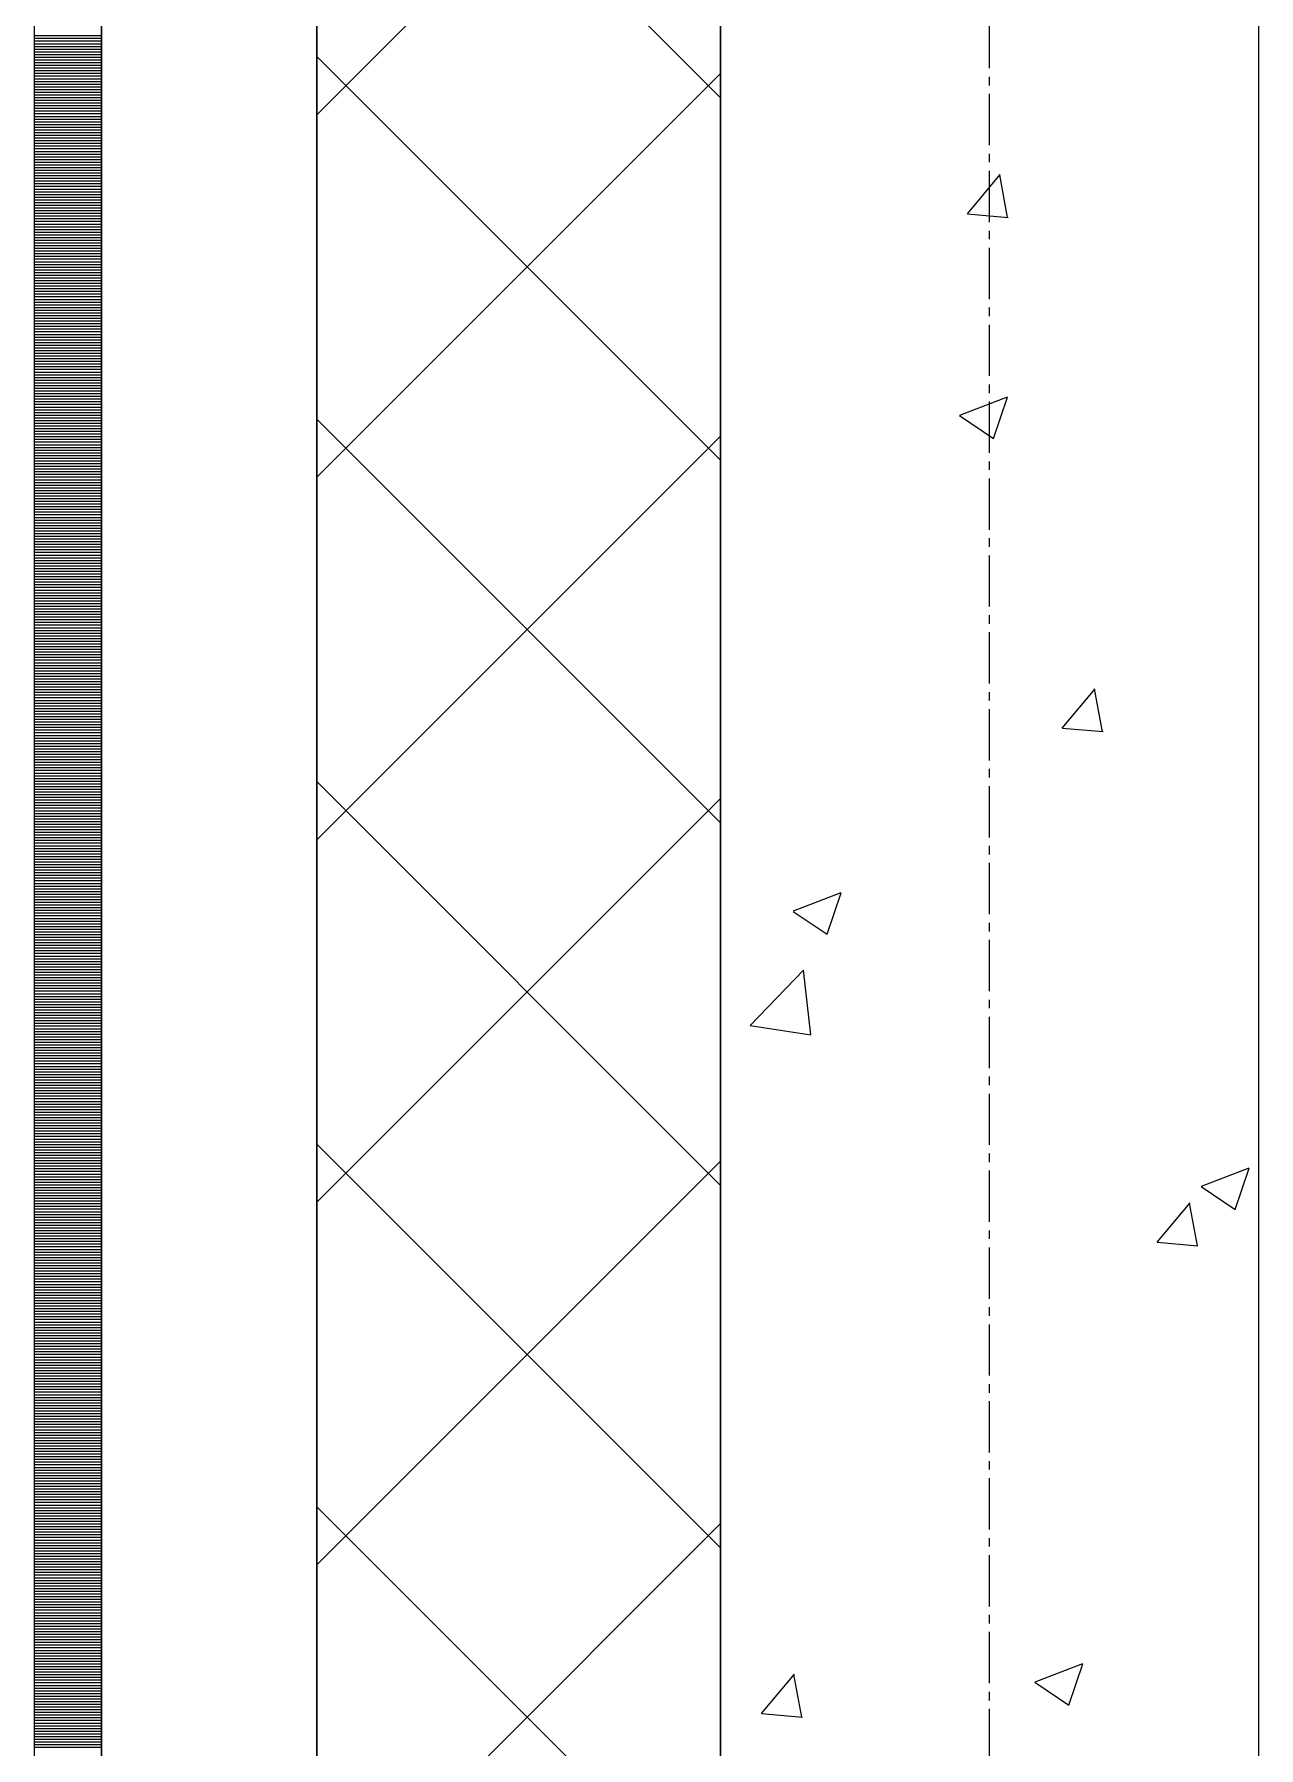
# Model space of a CAD drawing. Header units: millimetres. Extents: x -231292 to 573618, y -153144 to 564035.
# Drawn here: x 8548 to 9003, y 205790 to 206427 of the extents above; entities that cross this region are included whole.
import ezdxf

# ---------------------------------------------------------------- set-up
doc = ezdxf.new("R2010")
doc.units = ezdxf.units.MM
doc.linetypes.add('CENTER2', pattern=[28.575, 19.05, -3.175, 3.175, -3.175])
doc.layers.get('0').update_dxf_attribs({"color": 250})
for name, color, linetype, lineweight in [('АР_Стены ПЕНОблок', 250, 'Continuous', 20), ('АР_Тонкая', 250, 'Continuous', 5), ('АР_Утеплитель', 250, 'Continuous', 0), ('АР_Штриховка', 250, 'Continuous', 0), ('РД_Оси_100', 250, 'Continuous', 0)]:
    doc.layers.add(name, color=color, linetype=linetype, lineweight=lineweight)

# ---------------------------------------------------------------- blocks, each defined once
blk = doc.blocks.new('оси_рен')
at = {"layer": 'РД_Оси_100', "color": 251, "linetype": 'CENTER2', "true_color": 0x636466}
blk.add_line((1195652.916, 135558.25), (1195652.916, 223268.25), dxfattribs=at)

msp = doc.modelspace()

# ---------------------------------------------------------------- linework, layer by layer
at = {"layer": 'АР_Стены ПЕНОблок', "color": 18, "linetype": 'Continuous', "lineweight": 25, "true_color": 0x000000}
for p, q in [((8803.243, 263866.253), (8803.243, 187666.253)), ((9003.243, 187666.253), (9003.243, 263866.253))]:
    msp.add_line(p, q, dxfattribs=at)
at = {"layer": 'АР_Тонкая', "color": 18, "linetype": 'Continuous', "lineweight": 25, "true_color": 0x000000}
for p, q in [((8548.243, 263866.253), (8548.243, 187666.253)), ((8573.243, 263866.253), (8573.243, 187666.253)), ((8573.243, 187666.253), (8573.243, 263866.253)), ((8653.243, 187666.253), (8653.243, 263866.253))]:
    msp.add_line(p, q, dxfattribs=at)
at = {"layer": 'АР_Утеплитель', "color": 18, "linetype": 'Continuous', "lineweight": 25, "true_color": 0x000000}
for p, q in [((8653.243, 263866.253), (8653.243, 187666.253)), ((8803.243, 187666.253), (8803.243, 263866.253))]:
    msp.add_line(p, q, dxfattribs=at)
at = {"layer": 'АР_Штриховка', "color": 18, "linetype": 'Continuous', "lineweight": 25, "true_color": 0x000000}
for p, q in [((8803.243, 206402.899), (8653.243, 206552.899)), ((8653.243, 206396.612), (8803.243, 206546.612)), ((8548.243, 206426.002), (8573.243, 206426.002)), ((8548.243, 206425.002), (8573.243, 206425.002)), ((8548.243, 206424.002), (8573.243, 206424.002)), ((8548.243, 206423.002), (8573.243, 206423.002)), ((8548.243, 206422.002), (8573.243, 206422.002)), ((8548.243, 206421.002), (8573.243, 206421.002)), ((8548.243, 206420.002), (8573.243, 206420.002)), ((8548.243, 206419.002), (8573.243, 206419.002)), ((8548.243, 206418.002), (8573.243, 206418.002)), ((8548.243, 206417.002), (8573.243, 206417.002)), ((8548.243, 206416.002), (8573.243, 206416.002)), ((8548.243, 206415.002), (8573.243, 206415.002)), ((8548.243, 206414.002), (8573.243, 206414.002)), ((8803.243, 206268.195), (8653.243, 206418.195)), ((8548.243, 206413.002), (8573.243, 206413.002)), ((8548.243, 206412.002), (8573.243, 206412.002)), ((8548.243, 206411.002), (8573.243, 206411.002)), ((8548.243, 206410.002), (8573.243, 206410.002)), ((8548.243, 206409.002), (8573.243, 206409.002)), ((8548.243, 206408.002), (8573.243, 206408.002)), ((8653.243, 206261.908), (8803.243, 206411.908)), ((8548.243, 206407.002), (8573.243, 206407.002)), ((8548.243, 206406.002), (8573.243, 206406.002)), ((8548.243, 206405.002), (8573.243, 206405.002)), ((8548.243, 206404.002), (8573.243, 206404.002)), ((8548.243, 206403.002), (8573.243, 206403.002)), ((8548.243, 206402.002), (8573.243, 206402.002)), ((8548.243, 206401.002), (8573.243, 206401.002)), ((8548.243, 206400.002), (8573.243, 206400.002)), ((8548.243, 206399.002), (8573.243, 206399.002)), ((8548.243, 206398.002), (8573.243, 206398.002)), ((8548.243, 206397.002), (8573.243, 206397.002)), ((8548.243, 206396.002), (8573.243, 206396.002)), ((8548.243, 206395.002), (8573.243, 206395.002)), ((8548.243, 206394.002), (8573.243, 206394.002)), ((8548.243, 206393.002), (8573.243, 206393.002)), ((8548.243, 206392.002), (8573.243, 206392.002)), ((8548.243, 206391.002), (8573.243, 206391.002)), ((8548.243, 206390.002), (8573.243, 206390.002)), ((8548.243, 206389.002), (8573.243, 206389.002)), ((8548.243, 206388.002), (8573.243, 206388.002)), ((8548.243, 206387.002), (8573.243, 206387.002)), ((8548.243, 206386.002), (8573.243, 206386.002)), ((8548.243, 206385.002), (8573.243, 206385.002)), ((8548.243, 206384.002), (8573.243, 206384.002)), ((8548.243, 206383.002), (8573.243, 206383.002)), ((8548.243, 206382.002), (8573.243, 206382.002)), ((8548.243, 206381.002), (8573.243, 206381.002)), ((8548.243, 206380.002), (8573.243, 206380.002)), ((8548.243, 206379.002), (8573.243, 206379.002)), ((8548.243, 206378.002), (8573.243, 206378.002)), ((8548.243, 206377.002), (8573.243, 206377.002)), ((8548.243, 206376.002), (8573.243, 206376.002)), ((8548.243, 206375.002), (8573.243, 206375.002)), ((8548.243, 206374.002), (8573.243, 206374.002)), ((8548.243, 206373.002), (8573.243, 206373.002)), ((8548.243, 206372.002), (8573.243, 206372.002)), ((8548.243, 206371.002), (8573.243, 206371.002)), ((8548.243, 206370.002), (8573.243, 206370.002)), ((8548.243, 206369.002), (8573.243, 206369.002)), ((8894.971, 206359.773), (8907.216, 206374.366)), ((8909.944, 206358.396), (8907.007, 206374.318)), ((8548.243, 206368.002), (8573.243, 206368.002)), ((8548.243, 206367.002), (8573.243, 206367.002)), ((8548.243, 206366.002), (8573.243, 206366.002)), ((8548.243, 206365.002), (8573.243, 206365.002)), ((8548.243, 206364.002), (8573.243, 206364.002)), ((8548.243, 206363.002), (8573.243, 206363.002)), ((8548.243, 206362.002), (8573.243, 206362.002)), ((8548.243, 206361.002), (8573.243, 206361.002)), ((8548.243, 206360.002), (8573.243, 206360.002)), ((8548.243, 206359.002), (8573.243, 206359.002)), ((8548.243, 206358.002), (8573.243, 206358.002)), ((8548.243, 206357.002), (8573.243, 206357.002)), ((8894.97, 206359.763), (8910.152, 206358.435)), ((8548.243, 206356.002), (8573.243, 206356.002)), ((8548.243, 206355.002), (8573.243, 206355.002)), ((8548.243, 206354.002), (8573.243, 206354.002)), ((8548.243, 206353.002), (8573.243, 206353.002)), ((8548.243, 206352.002), (8573.243, 206352.002)), ((8548.243, 206351.002), (8573.243, 206351.002)), ((8548.243, 206350.002), (8573.243, 206350.002)), ((8548.243, 206349.002), (8573.243, 206349.002)), ((8548.243, 206348.002), (8573.243, 206348.002)), ((8548.243, 206347.002), (8573.243, 206347.002)), ((8548.243, 206346.002), (8573.243, 206346.002)), ((8548.243, 206345.002), (8573.243, 206345.002)), ((8548.243, 206344.002), (8573.243, 206344.002)), ((8548.243, 206343.002), (8573.243, 206343.002)), ((8548.243, 206342.002), (8573.243, 206342.002)), ((8548.243, 206341.002), (8573.243, 206341.002)), ((8548.243, 206340.002), (8573.243, 206340.002)), ((8548.243, 206339.002), (8573.243, 206339.002)), ((8548.243, 206338.002), (8573.243, 206338.002)), ((8548.243, 206337.002), (8573.243, 206337.002)), ((8548.243, 206336.002), (8573.243, 206336.002)), ((8548.243, 206335.002), (8573.243, 206335.002)), ((8548.243, 206334.002), (8573.243, 206334.002)), ((8548.243, 206333.002), (8573.243, 206333.002)), ((8548.243, 206332.002), (8573.243, 206332.002)), ((8548.243, 206331.002), (8573.243, 206331.002)), ((8548.243, 206330.002), (8573.243, 206330.002)), ((8548.243, 206329.002), (8573.243, 206329.002)), ((8548.243, 206328.002), (8573.243, 206328.002)), ((8548.243, 206327.002), (8573.243, 206327.002)), ((8548.243, 206326.002), (8573.243, 206326.002)), ((8548.243, 206325.002), (8573.243, 206325.002)), ((8548.243, 206324.002), (8573.243, 206324.002)), ((8548.243, 206323.002), (8573.243, 206323.002)), ((8548.243, 206322.002), (8573.243, 206322.002)), ((8548.243, 206321.002), (8573.243, 206321.002)), ((8548.243, 206320.002), (8573.243, 206320.002)), ((8548.243, 206319.002), (8573.243, 206319.002)), ((8548.243, 206318.002), (8573.243, 206318.002)), ((8548.243, 206317.002), (8573.243, 206317.002)), ((8548.243, 206316.002), (8573.243, 206316.002)), ((8548.243, 206315.002), (8573.243, 206315.002)), ((8548.243, 206314.002), (8573.243, 206314.002)), ((8548.243, 206313.002), (8573.243, 206313.002)), ((8548.243, 206312.002), (8573.243, 206312.002)), ((8548.243, 206311.002), (8573.243, 206311.002)), ((8548.243, 206310.002), (8573.243, 206310.002)), ((8548.243, 206309.002), (8573.243, 206309.002)), ((8548.243, 206308.002), (8573.243, 206308.002)), ((8548.243, 206307.002), (8573.243, 206307.002)), ((8548.243, 206306.002), (8573.243, 206306.002)), ((8548.243, 206305.002), (8573.243, 206305.002)), ((8548.243, 206304.002), (8573.243, 206304.002)), ((8548.243, 206303.002), (8573.243, 206303.002)), ((8548.243, 206302.002), (8573.243, 206302.002)), ((8548.243, 206301.002), (8573.243, 206301.002)), ((8548.243, 206300.002), (8573.243, 206300.002)), ((8548.243, 206299.002), (8573.243, 206299.002)), ((8548.243, 206298.002), (8573.243, 206298.002)), ((8548.243, 206297.002), (8573.243, 206297.002)), ((8548.243, 206296.002), (8573.243, 206296.002)), ((8548.243, 206295.002), (8573.243, 206295.002)), ((8548.243, 206294.002), (8573.243, 206294.002)), ((8548.243, 206293.002), (8573.243, 206293.002)), ((8548.243, 206292.002), (8573.243, 206292.002)), ((8548.243, 206291.002), (8573.243, 206291.002)), ((8548.243, 206290.002), (8573.243, 206290.002)), ((8548.243, 206289.002), (8573.243, 206289.002)), ((8548.243, 206288.002), (8573.243, 206288.002)), ((8548.243, 206287.002), (8573.243, 206287.002)), ((8892.146, 206284.98), (8909.931, 206291.807)), ((8904.702, 206276.268), (8909.852, 206291.617)), ((8548.243, 206286.002), (8573.243, 206286.002)), ((8548.243, 206285.002), (8573.243, 206285.002)), ((8548.243, 206284.002), (8573.243, 206284.002)), ((8548.243, 206283.002), (8573.243, 206283.002)), ((8548.243, 206282.002), (8573.243, 206282.002)), ((8548.243, 206281.002), (8573.243, 206281.002)), ((8548.243, 206280.002), (8573.243, 206280.002)), ((8803.243, 206133.491), (8653.243, 206283.491)), ((8892.061, 206284.791), (8904.695, 206276.269)), ((8548.243, 206279.002), (8573.243, 206279.002)), ((8548.243, 206278.002), (8573.243, 206278.002)), ((8548.243, 206277.002), (8573.243, 206277.002)), ((8548.243, 206276.002), (8573.243, 206276.002)), ((8548.243, 206275.002), (8573.243, 206275.002)), ((8548.243, 206274.002), (8573.243, 206274.002)), ((8653.243, 206127.204), (8803.243, 206277.204)), ((8548.243, 206273.002), (8573.243, 206273.002)), ((8548.243, 206272.002), (8573.243, 206272.002)), ((8548.243, 206271.002), (8573.243, 206271.002)), ((8548.243, 206270.002), (8573.243, 206270.002)), ((8548.243, 206269.002), (8573.243, 206269.002)), ((8548.243, 206268.002), (8573.243, 206268.002)), ((8548.243, 206267.002), (8573.243, 206267.002)), ((8548.243, 206266.002), (8573.243, 206266.002)), ((8548.243, 206265.002), (8573.243, 206265.002)), ((8548.243, 206264.002), (8573.243, 206264.002)), ((8548.243, 206263.002), (8573.243, 206263.002)), ((8548.243, 206262.002), (8573.243, 206262.002)), ((8548.243, 206261.002), (8573.243, 206261.002)), ((8548.243, 206260.002), (8573.243, 206260.002)), ((8548.243, 206259.002), (8573.243, 206259.002)), ((8548.243, 206258.002), (8573.243, 206258.002)), ((8548.243, 206257.002), (8573.243, 206257.002)), ((8548.243, 206256.002), (8573.243, 206256.002)), ((8548.243, 206255.002), (8573.243, 206255.002)), ((8548.243, 206254.002), (8573.243, 206254.002)), ((8548.243, 206253.002), (8573.243, 206253.002)), ((8548.243, 206252.002), (8573.243, 206252.002)), ((8548.243, 206251.002), (8573.243, 206251.002)), ((8548.243, 206250.002), (8573.243, 206250.002)), ((8548.243, 206249.002), (8573.243, 206249.002)), ((8548.243, 206248.002), (8573.243, 206248.002)), ((8548.243, 206247.002), (8573.243, 206247.002)), ((8548.243, 206246.002), (8573.243, 206246.002)), ((8548.243, 206245.002), (8573.243, 206245.002)), ((8548.243, 206244.002), (8573.243, 206244.002)), ((8548.243, 206243.002), (8573.243, 206243.002)), ((8548.243, 206242.002), (8573.243, 206242.002)), ((8548.243, 206241.002), (8573.243, 206241.002)), ((8548.243, 206240.002), (8573.243, 206240.002)), ((8548.243, 206239.002), (8573.243, 206239.002)), ((8548.243, 206238.002), (8573.243, 206238.002)), ((8548.243, 206237.002), (8573.243, 206237.002)), ((8548.243, 206236.002), (8573.243, 206236.002)), ((8548.243, 206235.002), (8573.243, 206235.002)), ((8548.243, 206234.002), (8573.243, 206234.002)), ((8548.243, 206233.002), (8573.243, 206233.002)), ((8548.243, 206232.002), (8573.243, 206232.002)), ((8548.243, 206231.002), (8573.243, 206231.002)), ((8548.243, 206230.002), (8573.243, 206230.002)), ((8548.243, 206229.002), (8573.243, 206229.002)), ((8548.243, 206228.002), (8573.243, 206228.002)), ((8548.243, 206227.002), (8573.243, 206227.002)), ((8548.243, 206226.002), (8573.243, 206226.002)), ((8548.243, 206225.002), (8573.243, 206225.002)), ((8548.243, 206224.002), (8573.243, 206224.002)), ((8548.243, 206223.002), (8573.243, 206223.002)), ((8548.243, 206222.002), (8573.243, 206222.002)), ((8548.243, 206221.002), (8573.243, 206221.002)), ((8548.243, 206220.002), (8573.243, 206220.002)), ((8548.243, 206219.002), (8573.243, 206219.002)), ((8548.243, 206218.002), (8573.243, 206218.002)), ((8548.243, 206217.002), (8573.243, 206217.002)), ((8548.243, 206216.002), (8573.243, 206216.002)), ((8548.243, 206215.002), (8573.243, 206215.002)), ((8548.243, 206214.002), (8573.243, 206214.002)), ((8548.243, 206213.002), (8573.243, 206213.002)), ((8548.243, 206212.002), (8573.243, 206212.002)), ((8548.243, 206211.002), (8573.243, 206211.002)), ((8548.243, 206210.002), (8573.243, 206210.002)), ((8548.243, 206209.002), (8573.243, 206209.002)), ((8548.243, 206208.002), (8573.243, 206208.002)), ((8548.243, 206207.002), (8573.243, 206207.002)), ((8548.243, 206206.002), (8573.243, 206206.002)), ((8548.243, 206205.002), (8573.243, 206205.002)), ((8548.243, 206204.002), (8573.243, 206204.002)), ((8548.243, 206203.002), (8573.243, 206203.002)), ((8548.243, 206202.002), (8573.243, 206202.002)), ((8548.243, 206201.002), (8573.243, 206201.002)), ((8548.243, 206200.002), (8573.243, 206200.002)), ((8548.243, 206199.002), (8573.243, 206199.002)), ((8548.243, 206198.002), (8573.243, 206198.002)), ((8548.243, 206197.002), (8573.243, 206197.002)), ((8548.243, 206196.002), (8573.243, 206196.002)), ((8548.243, 206195.002), (8573.243, 206195.002)), ((8548.243, 206194.002), (8573.243, 206194.002)), ((8548.243, 206193.002), (8573.243, 206193.002)), ((8548.243, 206192.002), (8573.243, 206192.002)), ((8548.243, 206191.002), (8573.243, 206191.002)), ((8548.243, 206190.002), (8573.243, 206190.002)), ((8548.243, 206189.002), (8573.243, 206189.002)), ((8548.243, 206188.002), (8573.243, 206188.002)), ((8548.243, 206187.002), (8573.243, 206187.002)), ((8548.243, 206186.002), (8573.243, 206186.002)), ((8548.243, 206185.002), (8573.243, 206185.002)), ((8548.243, 206184.002), (8573.243, 206184.002)), ((8548.243, 206183.002), (8573.243, 206183.002)), ((8548.243, 206182.002), (8573.243, 206182.002)), ((8548.243, 206181.002), (8573.243, 206181.002)), ((8548.243, 206180.002), (8573.243, 206180.002)), ((8548.243, 206179.002), (8573.243, 206179.002)), ((8548.243, 206178.002), (8573.243, 206178.002)), ((8930.214, 206168.716), (8942.46, 206183.309)), ((8945.187, 206167.339), (8942.25, 206183.261)), ((8548.243, 206177.002), (8573.243, 206177.002)), ((8548.243, 206176.002), (8573.243, 206176.002)), ((8548.243, 206175.002), (8573.243, 206175.002)), ((8548.243, 206174.002), (8573.243, 206174.002)), ((8548.243, 206173.002), (8573.243, 206173.002)), ((8548.243, 206172.002), (8573.243, 206172.002)), ((8548.243, 206171.002), (8573.243, 206171.002)), ((8548.243, 206170.002), (8573.243, 206170.002)), ((8548.243, 206169.002), (8573.243, 206169.002)), ((8548.243, 206168.002), (8573.243, 206168.002)), ((8548.243, 206167.002), (8573.243, 206167.002)), ((8548.243, 206166.002), (8573.243, 206166.002)), ((8930.214, 206168.706), (8945.396, 206167.378)), ((8548.243, 206165.002), (8573.243, 206165.002)), ((8548.243, 206164.002), (8573.243, 206164.002)), ((8548.243, 206163.002), (8573.243, 206163.002)), ((8548.243, 206162.002), (8573.243, 206162.002)), ((8548.243, 206161.002), (8573.243, 206161.002)), ((8548.243, 206160.002), (8573.243, 206160.002)), ((8548.243, 206159.002), (8573.243, 206159.002)), ((8548.243, 206158.002), (8573.243, 206158.002)), ((8548.243, 206157.002), (8573.243, 206157.002)), ((8548.243, 206156.002), (8573.243, 206156.002)), ((8548.243, 206155.002), (8573.243, 206155.002)), ((8548.243, 206154.002), (8573.243, 206154.002)), ((8548.243, 206153.002), (8573.243, 206153.002)), ((8548.243, 206152.002), (8573.243, 206152.002)), ((8548.243, 206151.002), (8573.243, 206151.002)), ((8548.243, 206150.002), (8573.243, 206150.002)), ((8548.243, 206149.002), (8573.243, 206149.002)), ((8548.243, 206148.002), (8573.243, 206148.002)), ((8548.243, 206147.002), (8573.243, 206147.002)), ((8548.243, 206146.002), (8573.243, 206146.002)), ((8803.243, 205998.787), (8653.243, 206148.787)), ((8548.243, 206145.002), (8573.243, 206145.002)), ((8548.243, 206144.002), (8573.243, 206144.002)), ((8548.243, 206143.002), (8573.243, 206143.002)), ((8548.243, 206142.002), (8573.243, 206142.002)), ((8548.243, 206141.002), (8573.243, 206141.002)), ((8548.243, 206140.002), (8573.243, 206140.002)), ((8653.243, 205992.5), (8803.243, 206142.5)), ((8548.243, 206139.002), (8573.243, 206139.002)), ((8548.243, 206138.002), (8573.243, 206138.002)), ((8548.243, 206137.002), (8573.243, 206137.002)), ((8548.243, 206136.002), (8573.243, 206136.002)), ((8548.243, 206135.002), (8573.243, 206135.002)), ((8548.243, 206134.002), (8573.243, 206134.002)), ((8548.243, 206133.002), (8573.243, 206133.002)), ((8548.243, 206132.002), (8573.243, 206132.002)), ((8548.243, 206131.002), (8573.243, 206131.002)), ((8548.243, 206130.002), (8573.243, 206130.002)), ((8548.243, 206129.002), (8573.243, 206129.002)), ((8548.243, 206128.002), (8573.243, 206128.002)), ((8548.243, 206127.002), (8573.243, 206127.002)), ((8548.243, 206126.002), (8573.243, 206126.002)), ((8548.243, 206125.002), (8573.243, 206125.002)), ((8548.243, 206124.002), (8573.243, 206124.002)), ((8548.243, 206123.002), (8573.243, 206123.002)), ((8548.243, 206122.002), (8573.243, 206122.002)), ((8548.243, 206121.002), (8573.243, 206121.002)), ((8548.243, 206120.002), (8573.243, 206120.002)), ((8548.243, 206119.002), (8573.243, 206119.002)), ((8548.243, 206118.002), (8573.243, 206118.002)), ((8548.243, 206117.002), (8573.243, 206117.002)), ((8548.243, 206116.002), (8573.243, 206116.002)), ((8548.243, 206115.002), (8573.243, 206115.002)), ((8548.243, 206114.002), (8573.243, 206114.002)), ((8548.243, 206113.002), (8573.243, 206113.002)), ((8548.243, 206112.002), (8573.243, 206112.002)), ((8548.243, 206111.002), (8573.243, 206111.002)), ((8548.243, 206110.002), (8573.243, 206110.002)), ((8548.243, 206109.002), (8573.243, 206109.002)), ((8548.243, 206108.002), (8573.243, 206108.002)), ((8548.243, 206107.002), (8573.243, 206107.002)), ((8548.243, 206106.002), (8573.243, 206106.002)), ((8548.243, 206105.002), (8573.243, 206105.002)), ((8548.243, 206104.002), (8573.243, 206104.002)), ((8548.243, 206103.002), (8573.243, 206103.002)), ((8548.243, 206102.002), (8573.243, 206102.002)), ((8830.344, 206100.792), (8848.129, 206107.619)), ((8842.9, 206092.08), (8848.05, 206107.429)), ((8548.243, 206101.002), (8573.243, 206101.002)), ((8548.243, 206100.002), (8573.243, 206100.002)), ((8548.243, 206099.002), (8573.243, 206099.002)), ((8548.243, 206098.002), (8573.243, 206098.002)), ((8548.243, 206097.002), (8573.243, 206097.002)), ((8548.243, 206096.002), (8573.243, 206096.002)), ((8830.259, 206100.603), (8842.893, 206092.081)), ((8548.243, 206095.002), (8573.243, 206095.002)), ((8548.243, 206094.002), (8573.243, 206094.002)), ((8548.243, 206093.002), (8573.243, 206093.002)), ((8548.243, 206092.002), (8573.243, 206092.002)), ((8548.243, 206091.002), (8573.243, 206091.002)), ((8548.243, 206090.002), (8573.243, 206090.002)), ((8548.243, 206089.002), (8573.243, 206089.002)), ((8548.243, 206088.002), (8573.243, 206088.002)), ((8548.243, 206087.002), (8573.243, 206087.002)), ((8548.243, 206086.002), (8573.243, 206086.002)), ((8548.243, 206085.002), (8573.243, 206085.002)), ((8548.243, 206084.002), (8573.243, 206084.002)), ((8548.243, 206083.002), (8573.243, 206083.002)), ((8548.243, 206082.002), (8573.243, 206082.002)), ((8548.243, 206081.002), (8573.243, 206081.002)), ((8548.243, 206080.002), (8573.243, 206080.002)), ((8548.243, 206079.002), (8573.243, 206079.002)), ((8548.243, 206078.002), (8573.243, 206078.002)), ((8548.243, 206077.002), (8573.243, 206077.002)), ((8548.243, 206076.002), (8573.243, 206076.002)), ((8814.302, 206058.169), (8834.085, 206078.788)), ((8836.856, 206054.661), (8834.05, 206078.784)), ((8548.243, 206075.002), (8573.243, 206075.002)), ((8548.243, 206074.002), (8573.243, 206074.002)), ((8548.243, 206073.002), (8573.243, 206073.002)), ((8548.243, 206072.002), (8573.243, 206072.002)), ((8548.243, 206071.002), (8573.243, 206071.002)), ((8548.243, 206070.002), (8573.243, 206070.002)), ((8548.243, 206069.002), (8573.243, 206069.002)), ((8548.243, 206068.002), (8573.243, 206068.002)), ((8548.243, 206067.002), (8573.243, 206067.002)), ((8548.243, 206066.002), (8573.243, 206066.002)), ((8548.243, 206065.002), (8573.243, 206065.002)), ((8548.243, 206064.002), (8573.243, 206064.002)), ((8548.243, 206063.002), (8573.243, 206063.002)), ((8548.243, 206062.002), (8573.243, 206062.002)), ((8548.243, 206061.002), (8573.243, 206061.002)), ((8548.243, 206060.002), (8573.243, 206060.002)), ((8548.243, 206059.002), (8573.243, 206059.002)), ((8548.243, 206058.002), (8573.243, 206058.002)), ((8548.243, 206057.002), (8573.243, 206057.002)), ((8814.276, 206058.224), (8836.866, 206054.72)), ((8548.243, 206056.002), (8573.243, 206056.002)), ((8548.243, 206055.002), (8573.243, 206055.002)), ((8548.243, 206054.002), (8573.243, 206054.002)), ((8548.243, 206053.002), (8573.243, 206053.002)), ((8548.243, 206052.002), (8573.243, 206052.002)), ((8548.243, 206051.002), (8573.243, 206051.002)), ((8548.243, 206050.002), (8573.243, 206050.002)), ((8548.243, 206049.002), (8573.243, 206049.002)), ((8548.243, 206048.002), (8573.243, 206048.002)), ((8548.243, 206047.002), (8573.243, 206047.002)), ((8548.243, 206046.002), (8573.243, 206046.002)), ((8548.243, 206045.002), (8573.243, 206045.002)), ((8548.243, 206044.002), (8573.243, 206044.002)), ((8548.243, 206043.002), (8573.243, 206043.002)), ((8548.243, 206042.002), (8573.243, 206042.002)), ((8548.243, 206041.002), (8573.243, 206041.002)), ((8548.243, 206040.002), (8573.243, 206040.002)), ((8548.243, 206039.002), (8573.243, 206039.002)), ((8548.243, 206038.002), (8573.243, 206038.002)), ((8548.243, 206037.002), (8573.243, 206037.002)), ((8548.243, 206036.002), (8573.243, 206036.002)), ((8548.243, 206035.002), (8573.243, 206035.002)), ((8548.243, 206034.002), (8573.243, 206034.002)), ((8548.243, 206033.002), (8573.243, 206033.002)), ((8548.243, 206032.002), (8573.243, 206032.002)), ((8548.243, 206031.002), (8573.243, 206031.002)), ((8548.243, 206030.002), (8573.243, 206030.002)), ((8548.243, 206029.002), (8573.243, 206029.002)), ((8548.243, 206028.002), (8573.243, 206028.002)), ((8548.243, 206027.002), (8573.243, 206027.002)), ((8548.243, 206026.002), (8573.243, 206026.002)), ((8548.243, 206025.002), (8573.243, 206025.002)), ((8548.243, 206024.002), (8573.243, 206024.002)), ((8548.243, 206023.002), (8573.243, 206023.002)), ((8548.243, 206022.002), (8573.243, 206022.002)), ((8548.243, 206021.002), (8573.243, 206021.002)), ((8548.243, 206020.002), (8573.243, 206020.002)), ((8548.243, 206019.002), (8573.243, 206019.002)), ((8548.243, 206018.002), (8573.243, 206018.002)), ((8548.243, 206017.002), (8573.243, 206017.002)), ((8548.243, 206016.002), (8573.243, 206016.002)), ((8548.243, 206015.002), (8573.243, 206015.002)), ((8548.243, 206014.002), (8573.243, 206014.002)), ((8548.243, 206013.002), (8573.243, 206013.002)), ((8803.243, 205864.083), (8653.243, 206014.083)), ((8548.243, 206012.002), (8573.243, 206012.002)), ((8548.243, 206011.002), (8573.243, 206011.002)), ((8548.243, 206010.002), (8573.243, 206010.002)), ((8548.243, 206009.002), (8573.243, 206009.002)), ((8548.243, 206008.002), (8573.243, 206008.002)), ((8548.243, 206007.002), (8573.243, 206007.002)), ((8548.243, 206006.002), (8573.243, 206006.002)), ((8653.243, 205857.796), (8803.243, 206007.796)), ((8548.243, 206005.002), (8573.243, 206005.002)), ((8548.243, 206004.002), (8573.243, 206004.002)), ((8548.243, 206003.002), (8573.243, 206003.002)), ((8548.243, 206002.002), (8573.243, 206002.002)), ((8548.243, 206001.002), (8573.243, 206001.002)), ((8548.243, 206000.002), (8573.243, 206000.002)), ((8981.959, 205998.527), (8999.743, 206005.354)), ((8994.514, 205989.815), (8999.664, 206005.164)), ((8548.243, 205999.002), (8573.243, 205999.002)), ((8548.243, 205998.002), (8573.243, 205998.002)), ((8548.243, 205997.002), (8573.243, 205997.002)), ((8548.243, 205996.002), (8573.243, 205996.002)), ((8548.243, 205995.002), (8573.243, 205995.002)), ((8548.243, 205994.002), (8573.243, 205994.002)), ((8981.873, 205998.338), (8994.508, 205989.816)), ((8548.243, 205993.002), (8573.243, 205993.002)), ((8548.243, 205992.002), (8573.243, 205992.002)), ((8548.243, 205991.002), (8573.243, 205991.002)), ((8548.243, 205990.002), (8573.243, 205990.002)), ((8548.243, 205989.002), (8573.243, 205989.002)), ((8548.243, 205988.002), (8573.243, 205988.002)), ((8548.243, 205987.002), (8573.243, 205987.002)), ((8965.458, 205977.659), (8977.703, 205992.252)), ((8980.43, 205976.282), (8977.493, 205992.204)), ((8548.243, 205986.002), (8573.243, 205986.002)), ((8548.243, 205985.002), (8573.243, 205985.002)), ((8548.243, 205984.002), (8573.243, 205984.002)), ((8548.243, 205983.002), (8573.243, 205983.002)), ((8548.243, 205982.002), (8573.243, 205982.002)), ((8548.243, 205981.002), (8573.243, 205981.002)), ((8548.243, 205980.002), (8573.243, 205980.002)), ((8548.243, 205979.002), (8573.243, 205979.002)), ((8548.243, 205978.002), (8573.243, 205978.002)), ((8548.243, 205977.002), (8573.243, 205977.002)), ((8548.243, 205976.002), (8573.243, 205976.002)), ((8548.243, 205975.002), (8573.243, 205975.002)), ((8965.457, 205977.649), (8980.639, 205976.321)), ((8548.243, 205974.002), (8573.243, 205974.002)), ((8548.243, 205973.002), (8573.243, 205973.002)), ((8548.243, 205972.002), (8573.243, 205972.002)), ((8548.243, 205971.002), (8573.243, 205971.002)), ((8548.243, 205970.002), (8573.243, 205970.002)), ((8548.243, 205969.002), (8573.243, 205969.002)), ((8548.243, 205968.002), (8573.243, 205968.002)), ((8548.243, 205967.002), (8573.243, 205967.002)), ((8548.243, 205966.002), (8573.243, 205966.002)), ((8548.243, 205965.002), (8573.243, 205965.002)), ((8548.243, 205964.002), (8573.243, 205964.002)), ((8548.243, 205963.002), (8573.243, 205963.002)), ((8548.243, 205962.002), (8573.243, 205962.002)), ((8548.243, 205961.002), (8573.243, 205961.002)), ((8548.243, 205960.002), (8573.243, 205960.002)), ((8548.243, 205959.002), (8573.243, 205959.002)), ((8548.243, 205958.002), (8573.243, 205958.002)), ((8548.243, 205957.002), (8573.243, 205957.002)), ((8548.243, 205956.002), (8573.243, 205956.002)), ((8548.243, 205955.002), (8573.243, 205955.002)), ((8548.243, 205954.002), (8573.243, 205954.002)), ((8548.243, 205953.002), (8573.243, 205953.002)), ((8548.243, 205952.002), (8573.243, 205952.002)), ((8548.243, 205951.002), (8573.243, 205951.002)), ((8548.243, 205950.002), (8573.243, 205950.002)), ((8548.243, 205949.002), (8573.243, 205949.002)), ((8548.243, 205948.002), (8573.243, 205948.002)), ((8548.243, 205947.002), (8573.243, 205947.002)), ((8548.243, 205946.002), (8573.243, 205946.002)), ((8548.243, 205945.002), (8573.243, 205945.002)), ((8548.243, 205944.002), (8573.243, 205944.002)), ((8548.243, 205943.002), (8573.243, 205943.002)), ((8548.243, 205942.002), (8573.243, 205942.002)), ((8548.243, 205941.002), (8573.243, 205941.002)), ((8548.243, 205940.002), (8573.243, 205940.002)), ((8548.243, 205939.002), (8573.243, 205939.002)), ((8548.243, 205938.002), (8573.243, 205938.002)), ((8548.243, 205937.002), (8573.243, 205937.002)), ((8548.243, 205936.002), (8573.243, 205936.002)), ((8548.243, 205935.002), (8573.243, 205935.002)), ((8548.243, 205934.002), (8573.243, 205934.002)), ((8548.243, 205933.002), (8573.243, 205933.002)), ((8548.243, 205932.002), (8573.243, 205932.002)), ((8548.243, 205931.002), (8573.243, 205931.002)), ((8548.243, 205930.002), (8573.243, 205930.002)), ((8548.243, 205929.002), (8573.243, 205929.002)), ((8548.243, 205928.002), (8573.243, 205928.002)), ((8548.243, 205927.002), (8573.243, 205927.002)), ((8548.243, 205926.002), (8573.243, 205926.002)), ((8548.243, 205925.002), (8573.243, 205925.002)), ((8548.243, 205924.002), (8573.243, 205924.002)), ((8548.243, 205923.002), (8573.243, 205923.002)), ((8548.243, 205922.002), (8573.243, 205922.002)), ((8548.243, 205921.002), (8573.243, 205921.002)), ((8548.243, 205920.002), (8573.243, 205920.002)), ((8548.243, 205919.002), (8573.243, 205919.002)), ((8548.243, 205918.002), (8573.243, 205918.002)), ((8548.243, 205917.002), (8573.243, 205917.002)), ((8548.243, 205916.002), (8573.243, 205916.002)), ((8548.243, 205915.002), (8573.243, 205915.002)), ((8548.243, 205914.002), (8573.243, 205914.002)), ((8548.243, 205913.002), (8573.243, 205913.002)), ((8548.243, 205912.002), (8573.243, 205912.002)), ((8548.243, 205911.002), (8573.243, 205911.002)), ((8548.243, 205910.002), (8573.243, 205910.002)), ((8548.243, 205909.002), (8573.243, 205909.002)), ((8548.243, 205908.002), (8573.243, 205908.002)), ((8548.243, 205907.002), (8573.243, 205907.002)), ((8548.243, 205906.002), (8573.243, 205906.002)), ((8548.243, 205905.002), (8573.243, 205905.002)), ((8548.243, 205904.002), (8573.243, 205904.002)), ((8548.243, 205903.002), (8573.243, 205903.002)), ((8548.243, 205902.002), (8573.243, 205902.002)), ((8548.243, 205901.002), (8573.243, 205901.002)), ((8548.243, 205900.002), (8573.243, 205900.002)), ((8548.243, 205899.002), (8573.243, 205899.002)), ((8548.243, 205898.002), (8573.243, 205898.002)), ((8548.243, 205897.002), (8573.243, 205897.002)), ((8548.243, 205896.002), (8573.243, 205896.002)), ((8548.243, 205895.002), (8573.243, 205895.002)), ((8548.243, 205894.002), (8573.243, 205894.002)), ((8548.243, 205893.002), (8573.243, 205893.002)), ((8548.243, 205892.002), (8573.243, 205892.002)), ((8548.243, 205891.002), (8573.243, 205891.002)), ((8548.243, 205890.002), (8573.243, 205890.002)), ((8548.243, 205889.002), (8573.243, 205889.002)), ((8548.243, 205888.002), (8573.243, 205888.002)), ((8548.243, 205887.002), (8573.243, 205887.002)), ((8548.243, 205886.002), (8573.243, 205886.002)), ((8548.243, 205885.002), (8573.243, 205885.002)), ((8548.243, 205884.002), (8573.243, 205884.002)), ((8548.243, 205883.002), (8573.243, 205883.002)), ((8548.243, 205882.002), (8573.243, 205882.002)), ((8548.243, 205881.002), (8573.243, 205881.002)), ((8548.243, 205880.002), (8573.243, 205880.002)), ((8548.243, 205879.002), (8573.243, 205879.002)), ((8803.243, 205729.379), (8653.243, 205879.379)), ((8548.243, 205878.002), (8573.243, 205878.002)), ((8548.243, 205877.002), (8573.243, 205877.002)), ((8548.243, 205876.002), (8573.243, 205876.002)), ((8548.243, 205875.002), (8573.243, 205875.002)), ((8548.243, 205874.002), (8573.243, 205874.002)), ((8548.243, 205873.002), (8573.243, 205873.002)), ((8653.243, 205723.092), (8803.243, 205873.092)), ((8548.243, 205872.002), (8573.243, 205872.002)), ((8548.243, 205871.002), (8573.243, 205871.002)), ((8548.243, 205870.002), (8573.243, 205870.002)), ((8548.243, 205869.002), (8573.243, 205869.002)), ((8548.243, 205868.002), (8573.243, 205868.002)), ((8548.243, 205867.002), (8573.243, 205867.002)), ((8548.243, 205866.002), (8573.243, 205866.002)), ((8548.243, 205865.002), (8573.243, 205865.002)), ((8548.243, 205864.002), (8573.243, 205864.002)), ((8548.243, 205863.002), (8573.243, 205863.002)), ((8548.243, 205862.002), (8573.243, 205862.002)), ((8548.243, 205861.002), (8573.243, 205861.002)), ((8548.243, 205860.002), (8573.243, 205860.002)), ((8548.243, 205859.002), (8573.243, 205859.002)), ((8548.243, 205858.002), (8573.243, 205858.002)), ((8548.243, 205857.002), (8573.243, 205857.002)), ((8548.243, 205856.002), (8573.243, 205856.002)), ((8548.243, 205855.002), (8573.243, 205855.002)), ((8548.243, 205854.002), (8573.243, 205854.002)), ((8548.243, 205853.002), (8573.243, 205853.002)), ((8548.243, 205852.002), (8573.243, 205852.002)), ((8548.243, 205851.002), (8573.243, 205851.002)), ((8548.243, 205850.002), (8573.243, 205850.002)), ((8548.243, 205849.002), (8573.243, 205849.002)), ((8548.243, 205848.002), (8573.243, 205848.002)), ((8548.243, 205847.002), (8573.243, 205847.002)), ((8548.243, 205846.002), (8573.243, 205846.002)), ((8548.243, 205845.002), (8573.243, 205845.002)), ((8548.243, 205844.002), (8573.243, 205844.002)), ((8548.243, 205843.002), (8573.243, 205843.002)), ((8548.243, 205842.002), (8573.243, 205842.002)), ((8548.243, 205841.002), (8573.243, 205841.002)), ((8548.243, 205840.002), (8573.243, 205840.002)), ((8548.243, 205839.002), (8573.243, 205839.002)), ((8548.243, 205838.002), (8573.243, 205838.002)), ((8548.243, 205837.002), (8573.243, 205837.002)), ((8548.243, 205836.002), (8573.243, 205836.002)), ((8548.243, 205835.002), (8573.243, 205835.002)), ((8548.243, 205834.002), (8573.243, 205834.002)), ((8548.243, 205833.002), (8573.243, 205833.002)), ((8548.243, 205832.002), (8573.243, 205832.002)), ((8548.243, 205831.002), (8573.243, 205831.002)), ((8548.243, 205830.002), (8573.243, 205830.002)), ((8548.243, 205829.002), (8573.243, 205829.002)), ((8548.243, 205828.002), (8573.243, 205828.002)), ((8548.243, 205827.002), (8573.243, 205827.002)), ((8548.243, 205826.002), (8573.243, 205826.002)), ((8548.243, 205825.002), (8573.243, 205825.002)), ((8548.243, 205824.002), (8573.243, 205824.002)), ((8548.243, 205823.002), (8573.243, 205823.002)), ((8548.243, 205822.002), (8573.243, 205822.002)), ((8548.243, 205821.002), (8573.243, 205821.002)), ((8548.243, 205820.002), (8573.243, 205820.002)), ((8548.243, 205819.002), (8573.243, 205819.002)), ((8548.243, 205818.002), (8573.243, 205818.002)), ((8548.243, 205817.002), (8573.243, 205817.002)), ((8548.243, 205816.002), (8573.243, 205816.002)), ((8548.243, 205815.002), (8573.243, 205815.002)), ((8818.517, 205802.542), (8830.762, 205817.135)), ((8833.488, 205801.165), (8830.551, 205817.086)), ((8920.156, 205814.339), (8937.941, 205821.166)), ((8932.712, 205805.627), (8937.862, 205820.976)), ((8548.243, 205814.002), (8573.243, 205814.002)), ((8548.243, 205813.002), (8573.243, 205813.002)), ((8548.243, 205812.002), (8573.243, 205812.002)), ((8548.243, 205811.002), (8573.243, 205811.002)), ((8548.243, 205810.002), (8573.243, 205810.002)), ((8548.243, 205809.002), (8573.243, 205809.002)), ((8920.071, 205814.15), (8932.705, 205805.628)), ((8548.243, 205808.002), (8573.243, 205808.002)), ((8548.243, 205807.002), (8573.243, 205807.002)), ((8548.243, 205806.002), (8573.243, 205806.002)), ((8548.243, 205805.002), (8573.243, 205805.002)), ((8548.243, 205804.002), (8573.243, 205804.002)), ((8548.243, 205803.002), (8573.243, 205803.002)), ((8818.516, 205802.532), (8833.698, 205801.203)), ((8548.243, 205802.002), (8573.243, 205802.002)), ((8548.243, 205801.002), (8573.243, 205801.002)), ((8548.243, 205800.002), (8573.243, 205800.002)), ((8548.243, 205799.002), (8573.243, 205799.002)), ((8548.243, 205798.002), (8573.243, 205798.002)), ((8548.243, 205797.002), (8573.243, 205797.002)), ((8548.243, 205796.002), (8573.243, 205796.002)), ((8548.243, 205795.002), (8573.243, 205795.002)), ((8548.243, 205794.002), (8573.243, 205794.002)), ((8548.243, 205793.002), (8573.243, 205793.002)), ((8548.243, 205792.002), (8573.243, 205792.002)), ((8548.243, 205791.002), (8573.243, 205791.002)), ((8548.243, 205790.002), (8573.243, 205790.002))]:
    msp.add_line(p, q, dxfattribs=at)

# ---------------------------------------------------------------- block references
at = {"rotation": 359.999868838025}
msp.add_blockref('оси_рен', (-1186750.035, 50655.808), dxfattribs=at)

doc.saveas('drawing.dxf')
